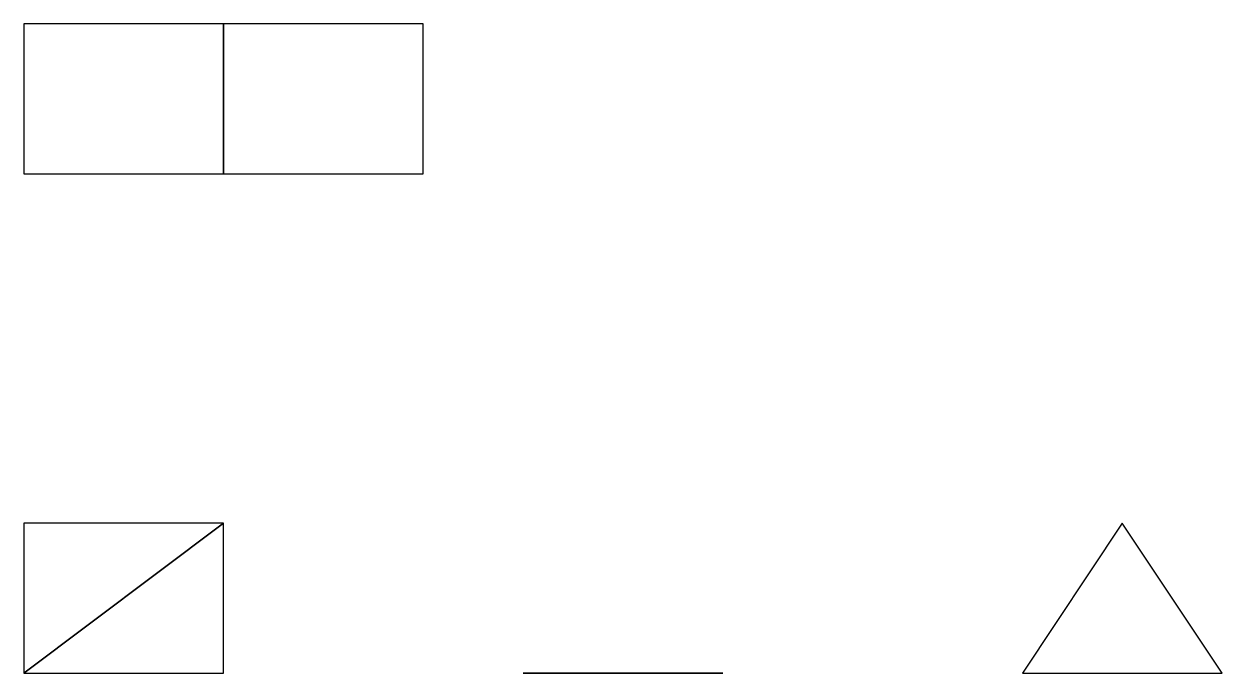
# Model space of a CAD drawing. Header units: metres. Extents: x 0 to 24, y 0 to 13.
import ezdxf

# ---------------------------------------------------------------- set-up
doc = ezdxf.new("R2010")
doc.units = ezdxf.units.M

msp = doc.modelspace()

# ---------------------------------------------------------------- linework, layer by layer
for points in [[(0, 0), (4, 0), (4, 3)], [(0, 0), (4, 3), (0, 3)], [(20, 0), (24, 0), (22, 3)], [(10, 0), (14, 0), (14, 0, 3)], [(10, 0), (14, 0, 3), (10, 0, 3)]]:
    msp.add_3dface(points)
at = {"layer": 'LOSA'}
for points in [[(0, 10), (4, 10), (4, 13), (0, 13)], [(4, 10), (8, 10), (8, 13), (4, 13)]]:
    msp.add_3dface(points, dxfattribs=at)

doc.saveas('drawing.dxf')
